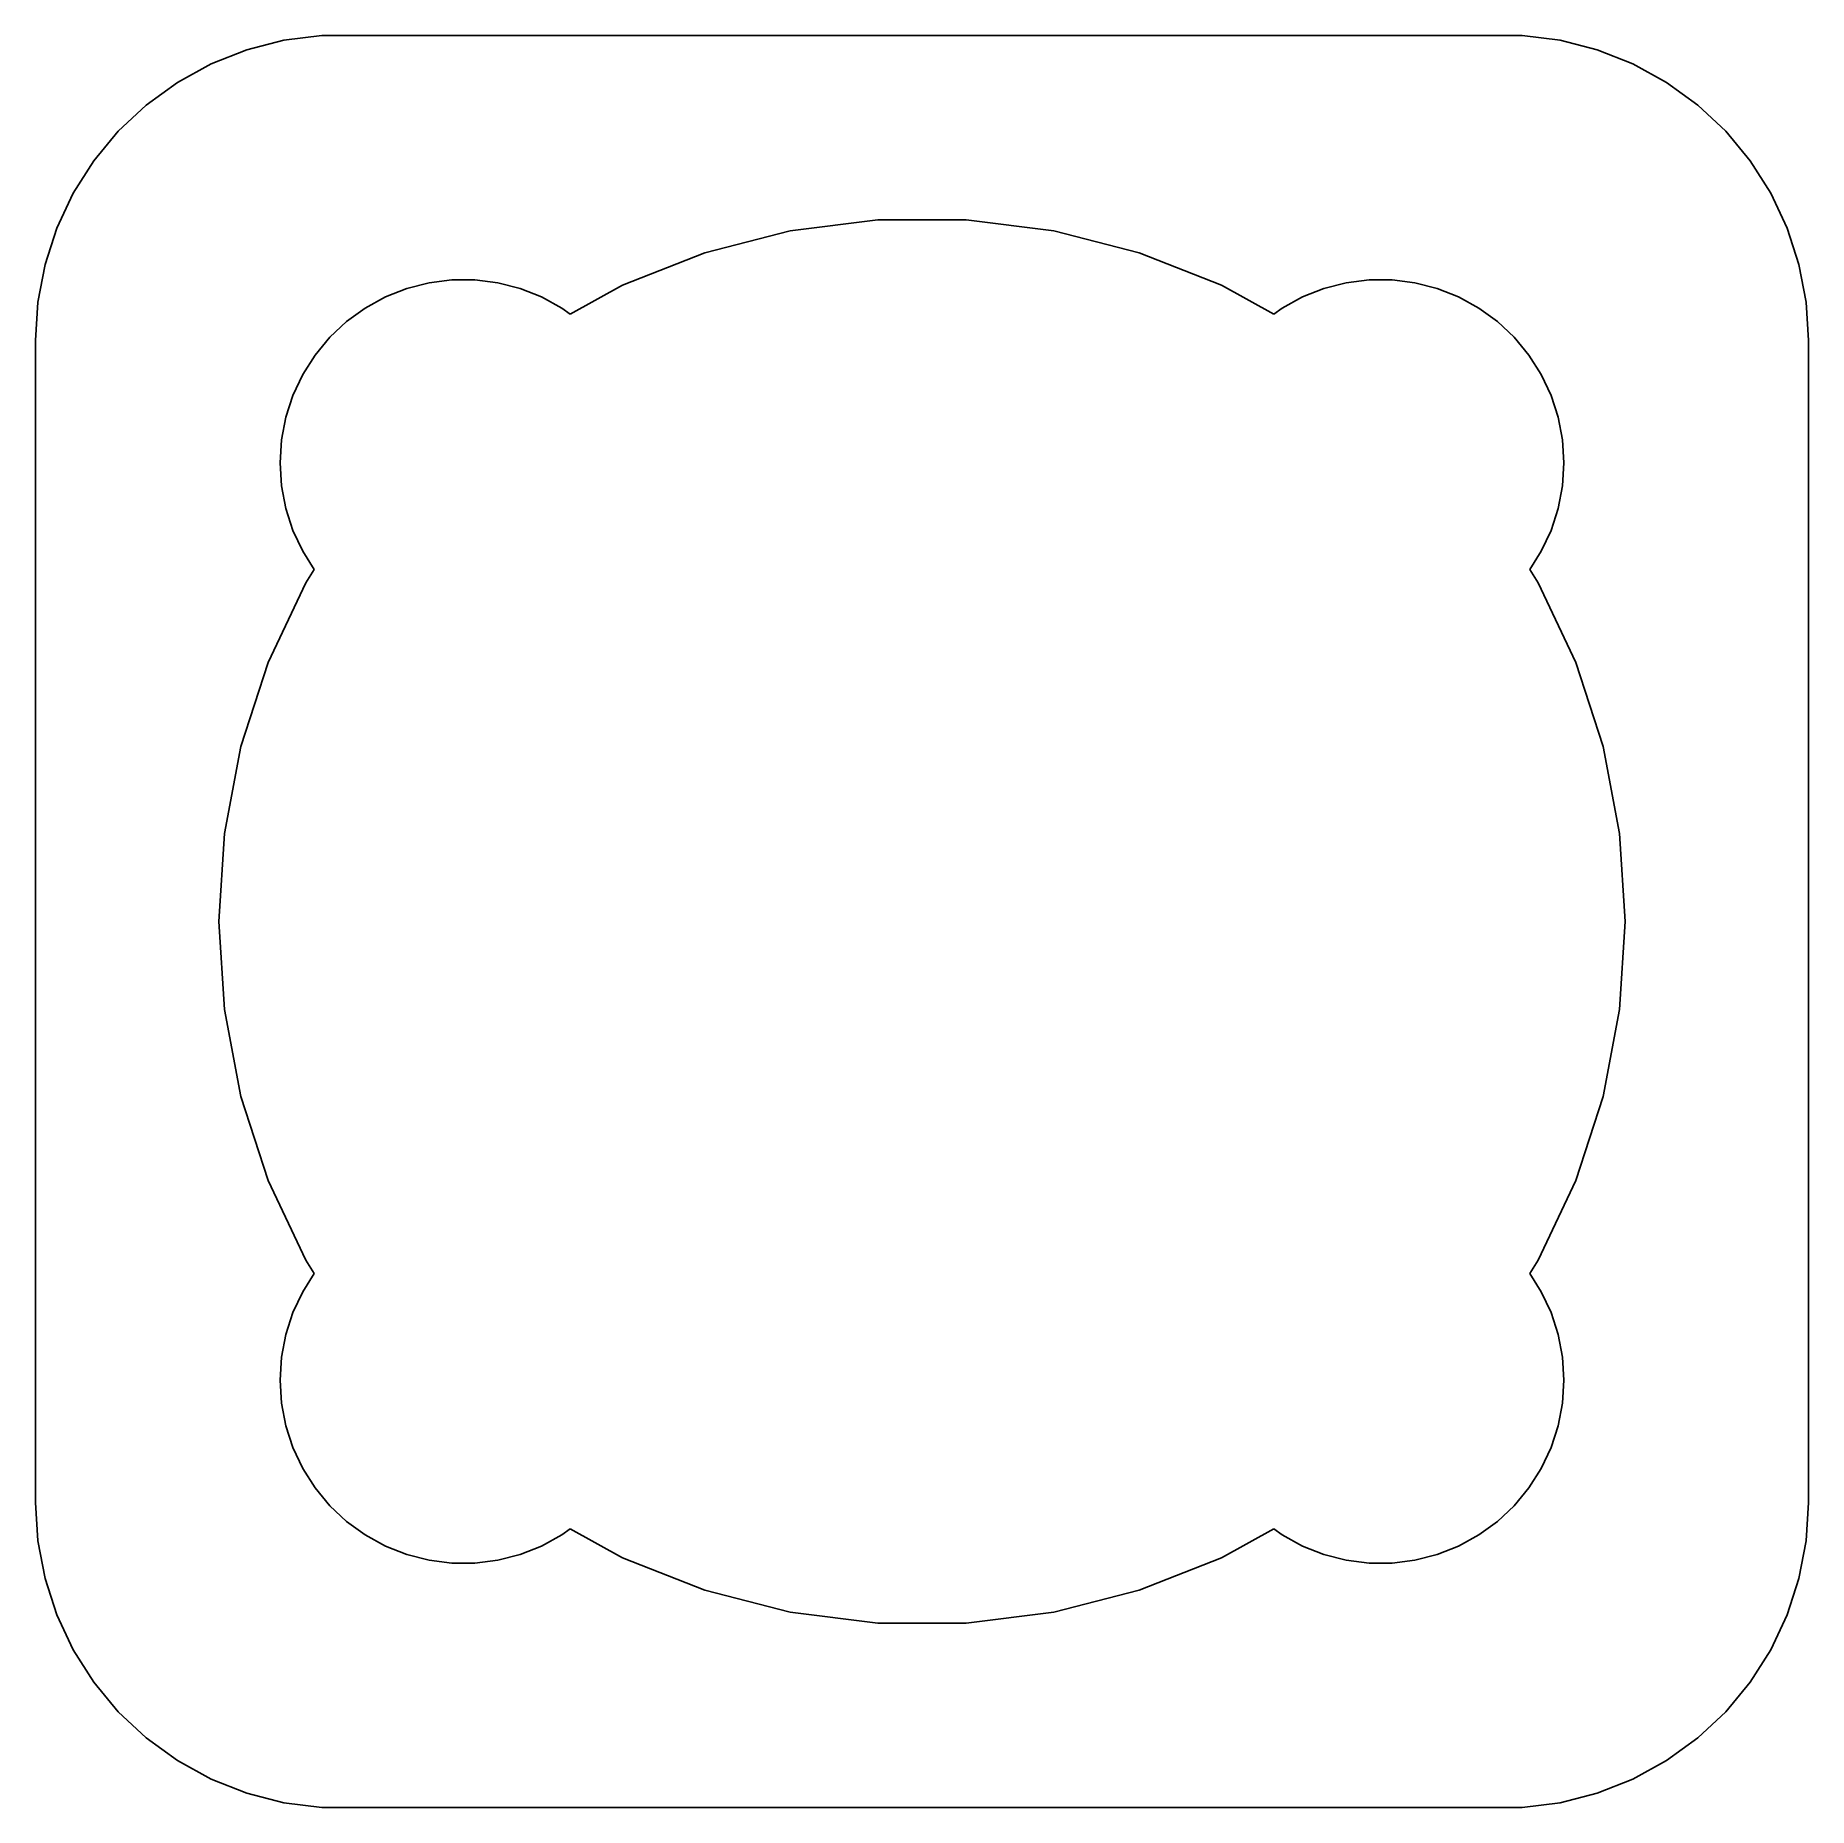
# Model space of a CAD drawing. Header units: metres. Extents: x -14.5 to 14.5, y -14.5 to 14.5.
import ezdxf

# ---------------------------------------------------------------- set-up
doc = ezdxf.new("R2010")
doc.units = ezdxf.units.M

msp = doc.modelspace()

# ---------------------------------------------------------------- linework, layer by layer
for p, q in [((-11.0451, 14.2553), (-11.6289, 14.0241)), ((-10.4369, 14.4114), (-11.0451, 14.2553)), ((-9.81395, 14.4901), (-10.4369, 14.4114)), ((9.81395, 14.4901), (-9.81395, 14.4901)), ((10.4369, 14.4114), (9.81395, 14.4901)), ((11.0451, 14.2553), (10.4369, 14.4114)), ((11.6289, 14.0241), (11.0451, 14.2553)), ((-11.6289, 14.0241), (-12.1791, 13.7216)), ((12.1791, 13.7216), (11.6289, 14.0241)), ((-12.1791, 13.7216), (-12.6871, 13.3526)), ((12.6871, 13.3526), (12.1791, 13.7216)), ((-12.6871, 13.3526), (-13.1448, 12.9227)), ((13.1448, 12.9227), (12.6871, 13.3526)), ((-13.1448, 12.9227), (-13.5451, 12.4389)), ((13.5451, 12.4389), (13.1448, 12.9227)), ((-13.5451, 12.4389), (-13.8815, 11.9088)), ((13.8815, 11.9088), (13.5451, 12.4389)), ((-13.8815, 11.9088), (-14.1489, 11.3406)), ((14.1489, 11.3406), (13.8815, 11.9088)), ((-14.1489, 11.3406), (-14.3429, 10.7434)), ((-2.15488, 11.2963), (-0.72208, 11.4773)), ((-0.72208, 11.4773), (0.72208, 11.4773)), ((0.72208, 11.4773), (2.15488, 11.2963)), ((14.3429, 10.7434), (14.1489, 11.3406)), ((-3.55368, 10.9371), (-2.15488, 11.2963)), ((2.15488, 11.2963), (3.55368, 10.9371)), ((-14.3429, 10.7434), (-14.4606, 10.1267)), ((-4.89645, 10.4055), (-3.55368, 10.9371)), ((3.55368, 10.9371), (4.89645, 10.4055)), ((14.4606, 10.1267), (14.3429, 10.7434)), ((-8.42705, 10.3532), (-8.06213, 10.4469)), ((-8.06213, 10.4469), (-7.68837, 10.4941)), ((-7.68837, 10.4941), (-7.31161, 10.4941)), ((-7.31161, 10.4941), (-6.93785, 10.4469)), ((-6.93785, 10.4469), (-6.57294, 10.3532)), ((6.57294, 10.3532), (6.93785, 10.4469)), ((6.93785, 10.4469), (7.31161, 10.4941)), ((7.31161, 10.4941), (7.68837, 10.4941)), ((7.68837, 10.4941), (8.06213, 10.4469)), ((8.06213, 10.4469), (8.42705, 10.3532)), ((-9.10747, 10.033), (-8.77733, 10.2145)), ((-8.77733, 10.2145), (-8.42705, 10.3532)), ((-6.57294, 10.3532), (-6.22266, 10.2145)), ((-6.22266, 10.2145), (-5.89252, 10.033)), ((-5.75536, 9.93332), (-4.89645, 10.4055)), ((4.89645, 10.4055), (5.75536, 9.93332)), ((5.89252, 10.033), (6.22266, 10.2145)), ((6.22266, 10.2145), (6.57294, 10.3532)), ((8.42705, 10.3532), (8.77733, 10.2145)), ((8.77733, 10.2145), (9.10747, 10.033)), ((-14.4606, 10.1267), (-14.5, 9.5)), ((-9.41226, 9.81154), (-9.10747, 10.033)), ((-5.89252, 10.033), (-5.75536, 9.93332)), ((5.75536, 9.93332), (5.89252, 10.033)), ((9.10747, 10.033), (9.41226, 9.81154)), ((14.5, 9.5), (14.4606, 10.1267)), ((-9.6869, 9.55363), (-9.41226, 9.81154)), ((9.41226, 9.81154), (9.6869, 9.55363)), ((-14.5, 9.5), (-14.5, -9.5)), ((-9.92705, 9.26335), (-9.6869, 9.55363)), ((9.6869, 9.55363), (9.92705, 9.26335)), ((14.5, -9.5), (14.5, 9.5)), ((-10.1289, 8.94525), (-9.92705, 9.26335)), ((9.92705, 9.26335), (10.1289, 8.94525)), ((-10.2893, 8.60437), (-10.1289, 8.94525)), ((10.1289, 8.94525), (10.2893, 8.60437)), ((-10.4057, 8.24606), (-10.2893, 8.60437)), ((10.2893, 8.60437), (10.4057, 8.24606)), ((-10.4763, 7.87599), (-10.4057, 8.24606)), ((10.4057, 8.24606), (10.4763, 7.87599)), ((-10.5, 7.5), (-10.4763, 7.87599)), ((10.4763, 7.87599), (10.5, 7.5)), ((-10.4763, 7.12399), (-10.5, 7.5)), ((10.5, 7.5), (10.4763, 7.12399)), ((-10.4057, 6.75392), (-10.4763, 7.12399)), ((10.4763, 7.12399), (10.4057, 6.75392)), ((-10.2893, 6.39561), (-10.4057, 6.75392)), ((10.4057, 6.75392), (10.2893, 6.39561)), ((-10.1289, 6.05473), (-10.2893, 6.39561)), ((10.2893, 6.39561), (10.1289, 6.05473)), ((-9.93994, 5.75696), (-10.1289, 6.05473)), ((10.1289, 6.05473), (9.93994, 5.75696)), ((-10.6924, 4.23343), (-10.0775, 5.54016)), ((-10.0775, 5.54016), (-9.93994, 5.75696)), ((9.93994, 5.75696), (10.0775, 5.54016)), ((10.0775, 5.54016), (10.6924, 4.23343)), ((-11.1387, 2.85992), (-10.6924, 4.23343)), ((10.6924, 4.23343), (11.1387, 2.85992)), ((-11.4093, 1.44133), (-11.1387, 2.85992)), ((11.1387, 2.85992), (11.4093, 1.44133)), ((-11.5, 0), (-11.4093, 1.44133)), ((11.4093, 1.44133), (11.5, 0)), ((-11.4093, -1.44133), (-11.5, 0)), ((11.5, 0), (11.4093, -1.44133)), ((-11.1387, -2.85992), (-11.4093, -1.44133)), ((11.4093, -1.44133), (11.1387, -2.85992)), ((-10.6924, -4.23343), (-11.1387, -2.85992)), ((11.1387, -2.85992), (10.6924, -4.23343)), ((-10.0775, -5.54016), (-10.6924, -4.23343)), ((10.6924, -4.23343), (10.0775, -5.54016)), ((-10.1289, -6.05473), (-9.93994, -5.75696)), ((-9.93994, -5.75696), (-10.0775, -5.54016)), ((10.0775, -5.54016), (9.93994, -5.75696)), ((9.93994, -5.75696), (10.1289, -6.05473)), ((-10.2893, -6.39561), (-10.1289, -6.05473)), ((10.1289, -6.05473), (10.2893, -6.39561)), ((-10.4057, -6.75392), (-10.2893, -6.39561)), ((10.2893, -6.39561), (10.4057, -6.75392)), ((-10.4763, -7.12399), (-10.4057, -6.75392)), ((10.4057, -6.75392), (10.4763, -7.12399)), ((-10.5, -7.5), (-10.4763, -7.12399)), ((10.4763, -7.12399), (10.5, -7.5)), ((-10.4763, -7.87599), (-10.5, -7.5)), ((10.5, -7.5), (10.4763, -7.87599)), ((-10.4057, -8.24606), (-10.4763, -7.87599)), ((10.4763, -7.87599), (10.4057, -8.24606)), ((-10.2893, -8.60437), (-10.4057, -8.24606)), ((10.4057, -8.24606), (10.2893, -8.60437)), ((-10.1289, -8.94525), (-10.2893, -8.60437)), ((10.2893, -8.60437), (10.1289, -8.94525)), ((-9.92705, -9.26335), (-10.1289, -8.94525)), ((10.1289, -8.94525), (9.92705, -9.26335)), ((-9.6869, -9.55363), (-9.92705, -9.26335)), ((9.92705, -9.26335), (9.6869, -9.55363)), ((-14.5, -9.5), (-14.4606, -10.1267)), ((-9.41226, -9.81154), (-9.6869, -9.55363)), ((9.6869, -9.55363), (9.41226, -9.81154)), ((14.4606, -10.1267), (14.5, -9.5)), ((-9.10747, -10.033), (-9.41226, -9.81154)), ((9.41226, -9.81154), (9.10747, -10.033)), ((-14.4606, -10.1267), (-14.3429, -10.7434)), ((-8.77733, -10.2145), (-9.10747, -10.033)), ((-5.89252, -10.033), (-6.22266, -10.2145)), ((-5.75536, -9.93332), (-5.89252, -10.033)), ((-4.89645, -10.4055), (-5.75536, -9.93332)), ((5.75536, -9.93332), (4.89645, -10.4055)), ((5.89252, -10.033), (5.75536, -9.93332)), ((6.22266, -10.2145), (5.89252, -10.033)), ((9.10747, -10.033), (8.77733, -10.2145)), ((14.3429, -10.7434), (14.4606, -10.1267)), ((-8.42705, -10.3532), (-8.77733, -10.2145)), ((-8.06213, -10.4469), (-8.42705, -10.3532)), ((-6.57294, -10.3532), (-6.93785, -10.4469)), ((-6.22266, -10.2145), (-6.57294, -10.3532)), ((-3.55368, -10.9371), (-4.89645, -10.4055)), ((4.89645, -10.4055), (3.55368, -10.9371)), ((6.57294, -10.3532), (6.22266, -10.2145)), ((6.93785, -10.4469), (6.57294, -10.3532)), ((8.42705, -10.3532), (8.06213, -10.4469)), ((8.77733, -10.2145), (8.42705, -10.3532)), ((-7.68837, -10.4941), (-8.06213, -10.4469)), ((-7.31161, -10.4941), (-7.68837, -10.4941)), ((-6.93785, -10.4469), (-7.31161, -10.4941)), ((7.31161, -10.4941), (6.93785, -10.4469)), ((7.68837, -10.4941), (7.31161, -10.4941)), ((8.06213, -10.4469), (7.68837, -10.4941)), ((-14.3429, -10.7434), (-14.1489, -11.3406)), ((-2.15488, -11.2963), (-3.55368, -10.9371)), ((3.55368, -10.9371), (2.15488, -11.2963)), ((14.1489, -11.3406), (14.3429, -10.7434)), ((-0.72208, -11.4773), (-2.15488, -11.2963)), ((2.15488, -11.2963), (0.72208, -11.4773)), ((-14.1489, -11.3406), (-13.8815, -11.9088)), ((0.72208, -11.4773), (-0.72208, -11.4773)), ((13.8815, -11.9088), (14.1489, -11.3406)), ((-13.8815, -11.9088), (-13.5451, -12.4389)), ((13.5451, -12.4389), (13.8815, -11.9088)), ((-13.5451, -12.4389), (-13.1448, -12.9227)), ((13.1448, -12.9227), (13.5451, -12.4389)), ((-13.1448, -12.9227), (-12.6871, -13.3526)), ((12.6871, -13.3526), (13.1448, -12.9227)), ((-12.6871, -13.3526), (-12.1791, -13.7216)), ((12.1791, -13.7216), (12.6871, -13.3526)), ((-12.1791, -13.7216), (-11.6289, -14.0241)), ((11.6289, -14.0241), (12.1791, -13.7216)), ((-11.6289, -14.0241), (-11.0451, -14.2553)), ((11.0451, -14.2553), (11.6289, -14.0241)), ((-11.0451, -14.2553), (-10.4369, -14.4114)), ((-10.4369, -14.4114), (-9.81395, -14.4901)), ((-9.81395, -14.4901), (9.81395, -14.4901)), ((9.81395, -14.4901), (10.4369, -14.4114)), ((10.4369, -14.4114), (11.0451, -14.2553))]:
    msp.add_line(p, q)

doc.saveas('drawing.dxf')
